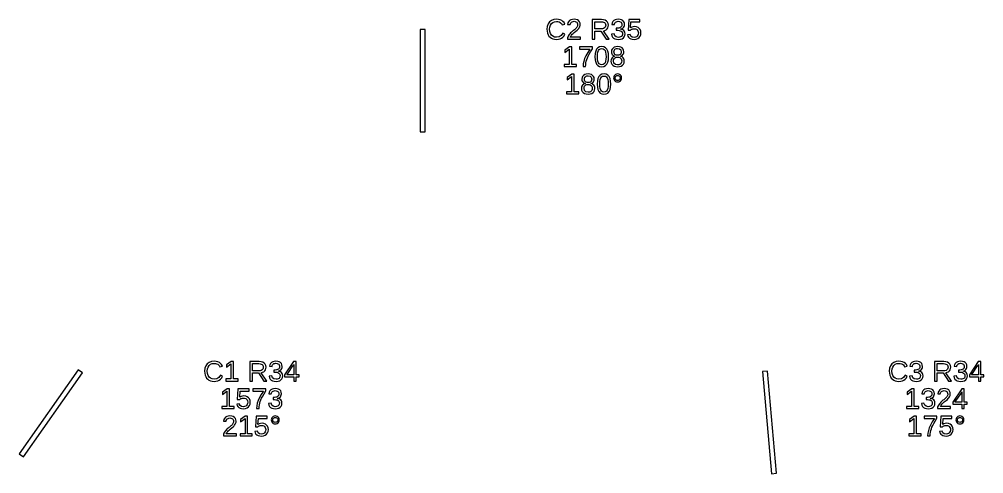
# Model space of a CAD drawing. Extents: x 206 to 2890, y 20 to 453.
# Drawn here: x 206.2 to 487.9, y 320 to 452.9 of the extents above; entities that cross this region are included whole.
import ezdxf

# ---------------------------------------------------------------- set-up
doc = ezdxf.new("R2010")
doc.units = 0
doc.layers.get('0').update_dxf_attribs({"linetype": 'CONTINUOUS'})

msp = doc.modelspace()

# ---------------------------------------------------------------- linework, layer by layer
for points in [[(363.632, 447.093), (364.128, 447.222), (364.578, 447.437), (364.973, 447.734), (365.305, 448.109), (365.573, 448.564), (364.938, 448.881), (364.467, 448.219), (363.864, 447.821), (363.127, 447.689), (362.544, 447.76), (362.047, 447.974), (361.636, 448.33), (361.33, 448.803), (361.146, 449.368), (361.085, 450.024), (361.144, 450.685), (361.32, 451.244), (361.614, 451.703), (362.013, 452.043), (362.507, 452.247), (363.095, 452.315), (363.481, 452.286), (363.83, 452.198), (364.143, 452.051), (364.41, 451.848), (364.624, 451.593), (364.783, 451.286), (365.52, 451.53), (365.291, 451.961), (364.99, 452.315), (364.617, 452.592), (364.174, 452.791), (363.664, 452.91), (363.087, 452.95), (362.277, 452.863), (361.593, 452.604), (361.036, 452.173), (360.625, 451.589), (360.378, 450.873), (360.296, 450.024), (360.332, 449.441), (360.443, 448.913), (360.627, 448.44), (360.882, 448.028), (361.203, 447.685), (361.591, 447.41), (362.039, 447.21), (362.539, 447.09), (363.091, 447.05)], [(370.106, 447.754), (367.115, 447.754), (367.214, 447.946), (367.347, 448.144), (367.514, 448.346), (367.72, 448.559), (367.968, 448.789), (368.259, 449.036), (368.764, 449.457), (369.148, 449.797), (369.41, 450.057), (369.594, 450.277), (369.745, 450.496), (369.864, 450.716), (369.948, 450.936), (369.999, 451.157), (370.016, 451.379), (369.964, 451.843), (369.809, 452.23), (369.55, 452.541), (369.195, 452.768), (368.751, 452.904), (368.218, 452.95), (367.723, 452.905), (367.293, 452.769), (366.926, 452.543), (366.638, 452.24), (366.443, 451.876), (366.342, 451.448), (367.091, 451.379), (367.154, 451.663), (367.272, 451.901), (367.447, 452.093), (367.667, 452.235), (367.924, 452.319), (368.218, 452.348), (368.522, 452.319), (368.778, 452.232), (368.987, 452.087), (369.141, 451.89), (369.233, 451.646), (369.264, 451.355), (369.246, 451.13), (369.192, 450.921), (369.103, 450.728), (368.985, 450.547), (368.844, 450.37), (368.682, 450.199), (368.501, 450.031), (368.306, 449.863), (368.098, 449.695), (367.881, 449.522), (367.664, 449.34), (367.445, 449.148), (367.228, 448.943), (367.019, 448.724), (366.816, 448.488), (366.627, 448.233), (366.458, 447.953), (366.31, 447.648), (366.31, 447.132), (370.106, 447.132)], [(374.301, 449.512), (376.087, 449.512), (377.576, 447.132), (378.472, 447.132), (376.844, 449.601), (377.249, 449.713), (377.592, 449.896), (377.871, 450.151), (378.078, 450.463), (378.202, 450.821), (378.244, 451.225), (378.185, 451.702), (378.009, 452.104), (377.717, 452.431), (377.316, 452.672), (376.818, 452.816), (376.221, 452.864), (373.524, 452.864), (373.524, 447.132), (374.301, 447.132)], [(374.301, 450.126), (374.301, 452.242), (376.144, 452.242), (376.537, 452.213), (376.863, 452.125), (377.123, 451.979), (377.311, 451.778), (377.425, 451.524), (377.462, 451.217), (377.425, 450.898), (377.313, 450.63), (377.127, 450.413), (376.872, 450.254), (376.555, 450.158), (376.177, 450.126)], [(381.758, 447.099), (382.238, 447.244), (382.622, 447.486), (382.902, 447.816), (383.07, 448.225), (383.127, 448.714), (383.087, 449.06), (382.967, 449.363), (382.768, 449.626), (382.498, 449.835), (382.164, 449.978), (381.768, 450.057), (381.768, 450.073), (382.127, 450.179), (382.425, 450.335), (382.661, 450.539), (382.831, 450.791), (382.934, 451.089), (382.968, 451.432), (382.915, 451.875), (382.755, 452.247), (382.49, 452.549), (382.128, 452.772), (381.681, 452.905), (381.149, 452.95), (380.655, 452.906), (380.224, 452.774), (379.857, 452.555), (379.569, 452.258), (379.374, 451.892), (379.273, 451.457), (380.01, 451.4), (380.07, 451.678), (380.186, 451.911), (380.358, 452.099), (380.578, 452.237), (380.839, 452.32), (381.141, 452.348), (381.467, 452.318), (381.735, 452.229), (381.945, 452.081), (382.095, 451.882), (382.185, 451.64), (382.215, 451.355), (382.178, 451.068), (382.068, 450.826), (381.883, 450.629), (381.632, 450.483), (381.321, 450.395), (380.95, 450.366), (380.551, 450.366), (380.551, 449.731), (380.966, 449.731), (381.384, 449.702), (381.73, 449.615), (382.006, 449.469), (382.206, 449.271), (382.326, 449.028), (382.366, 448.739), (382.331, 448.41), (382.225, 448.14), (382.05, 447.929), (381.814, 447.778), (381.524, 447.687), (381.182, 447.656), (380.553, 447.769), (380.136, 448.108), (379.933, 448.674), (379.176, 448.604), (379.288, 448.134), (379.493, 447.746), (379.792, 447.443), (380.177, 447.225), (380.64, 447.094), (381.182, 447.05)], [(386.334, 447.108), (386.833, 447.282), (387.238, 447.571), (387.538, 447.961), (387.718, 448.437), (387.777, 448.999), (387.722, 449.497), (387.554, 449.929), (387.275, 450.293), (386.902, 450.569), (386.452, 450.734), (385.926, 450.789), (385.48, 450.749), (385.085, 450.627), (384.742, 450.423), (384.852, 452.242), (387.444, 452.242), (387.444, 452.864), (384.185, 452.864), (383.993, 449.78), (384.71, 449.78), (384.88, 449.915), (385.051, 450.021), (385.222, 450.098), (385.398, 450.15), (385.582, 450.181), (385.776, 450.191), (386.129, 450.154), (386.431, 450.043), (386.681, 449.858), (386.867, 449.612), (386.979, 449.321), (387.017, 448.983), (386.979, 448.597), (386.868, 448.271), (386.683, 448.004), (386.432, 447.806), (386.124, 447.688), (385.759, 447.648), (385.2, 447.743), (384.803, 448.026), (384.567, 448.499), (383.827, 448.413), (383.954, 448.006), (384.161, 447.668), (384.449, 447.4), (384.812, 447.206), (385.243, 447.089), (385.743, 447.05)], [(324.75, 450), (323.25, 450), (323.25, 420), (324.75, 420)], [(368.958, 439.754), (367.563, 439.754), (367.563, 444.864), (366.887, 444.864), (365.532, 443.933), (365.532, 443.241), (366.826, 444.165), (366.826, 439.754), (365.366, 439.754), (365.366, 439.132), (368.958, 439.132)], [(371.636, 439.655), (371.696, 440.166), (371.796, 440.665), (371.937, 441.161), (372.118, 441.662), (372.34, 442.167), (372.639, 442.739), (373.052, 443.44), (373.581, 444.27), (373.581, 444.864), (369.793, 444.864), (369.793, 444.242), (372.873, 444.242), (372.215, 443.228), (371.696, 442.295), (371.316, 441.445), (371.058, 440.648), (370.902, 439.877), (370.851, 439.132), (371.615, 439.132)], [(376.913, 439.134), (377.411, 439.387), (377.802, 439.807), (378.084, 440.387), (378.252, 441.118), (378.309, 442), (378.255, 442.894), (378.094, 443.629), (377.827, 444.205), (377.446, 444.619), (376.948, 444.867), (376.331, 444.95), (375.699, 444.868), (375.191, 444.623), (374.808, 444.213), (374.54, 443.64), (374.379, 442.902), (374.325, 442), (374.381, 441.114), (374.546, 440.382), (374.822, 439.803), (375.208, 439.385), (375.703, 439.134), (376.307, 439.05)], [(375.92, 439.711), (375.604, 439.9), (375.365, 440.214), (375.199, 440.664), (375.099, 441.259), (375.066, 442), (375.099, 442.759), (375.197, 443.362), (375.361, 443.806), (375.6, 444.112), (375.923, 444.295), (376.331, 444.356), (376.729, 444.294), (377.045, 444.108), (377.277, 443.798), (377.437, 443.351), (377.532, 442.751), (377.564, 442), (377.531, 441.271), (377.43, 440.68), (377.263, 440.226), (377.024, 439.905), (376.708, 439.712), (376.315, 439.648)], [(381.534, 439.099), (382.017, 439.247), (382.402, 439.494), (382.683, 439.828), (382.851, 440.24), (382.907, 440.731), (382.873, 441.087), (382.771, 441.401), (382.602, 441.672), (382.371, 441.892), (382.086, 442.047), (381.747, 442.138), (381.747, 442.155), (382.04, 442.247), (382.288, 442.401), (382.492, 442.614), (382.643, 442.873), (382.734, 443.159), (382.764, 443.473), (382.71, 443.895), (382.546, 444.254), (382.274, 444.551), (381.908, 444.773), (381.462, 444.906), (380.938, 444.95), (380.424, 444.905), (379.985, 444.769), (379.621, 444.543), (379.349, 444.244), (379.185, 443.89), (379.131, 443.481), (379.161, 443.167), (379.251, 442.881), (379.401, 442.623), (379.604, 442.407), (379.85, 442.248), (380.14, 442.146), (380.14, 442.13), (379.826, 442.043), (379.552, 441.888), (379.318, 441.666), (379.14, 441.391), (379.032, 441.077), (378.997, 440.722), (379.054, 440.229), (379.227, 439.816), (379.515, 439.486), (379.906, 439.244), (380.385, 439.099), (380.954, 439.05)], [(380.632, 442.452), (380.37, 442.538), (380.158, 442.681), (380.004, 442.88), (379.911, 443.13), (379.88, 443.432), (379.91, 443.728), (380, 443.971), (380.15, 444.16), (380.358, 444.296), (380.62, 444.377), (380.938, 444.405), (381.53, 444.297), (381.885, 443.972), (382.004, 443.432), (381.973, 443.11), (381.883, 442.853), (381.733, 442.661), (381.525, 442.529), (381.263, 442.45), (380.946, 442.423)], [(380.291, 439.731), (379.888, 440.126), (379.753, 440.783), (379.788, 441.098), (379.893, 441.365), (380.067, 441.583), (380.303, 441.745), (380.593, 441.842), (380.938, 441.874), (381.291, 441.844), (381.588, 441.754), (381.829, 441.603), (382.005, 441.394), (382.111, 441.126), (382.146, 440.8), (382.113, 440.42), (382.016, 440.115), (381.853, 439.886), (381.624, 439.727), (381.327, 439.631), (380.962, 439.599)], [(369.609, 431.754), (368.214, 431.754), (368.214, 436.864), (367.538, 436.864), (366.183, 435.933), (366.183, 435.241), (367.477, 436.165), (367.477, 431.754), (366.017, 431.754), (366.017, 431.132), (369.609, 431.132)], [(372.916, 431.099), (373.399, 431.247), (373.784, 431.494), (374.064, 431.828), (374.233, 432.24), (374.289, 432.731), (374.255, 433.087), (374.153, 433.401), (373.983, 433.672), (373.753, 433.892), (373.468, 434.047), (373.129, 434.138), (373.129, 434.155), (373.422, 434.247), (373.67, 434.401), (373.874, 434.614), (374.025, 434.873), (374.116, 435.159), (374.146, 435.473), (374.092, 435.895), (373.928, 436.254), (373.656, 436.551), (373.29, 436.773), (372.844, 436.906), (372.319, 436.95), (371.806, 436.905), (371.367, 436.769), (371.003, 436.543), (370.731, 436.244), (370.567, 435.89), (370.513, 435.481), (370.543, 435.167), (370.633, 434.881), (370.783, 434.623), (370.986, 434.407), (371.232, 434.248), (371.522, 434.146), (371.522, 434.13), (371.208, 434.043), (370.934, 433.888), (370.7, 433.666), (370.521, 433.391), (370.414, 433.077), (370.379, 432.722), (370.436, 432.229), (370.609, 431.816), (370.897, 431.486), (371.288, 431.244), (371.767, 431.099), (372.336, 431.05)], [(377.564, 431.134), (378.062, 431.387), (378.453, 431.807), (378.735, 432.387), (378.904, 433.118), (378.96, 434), (378.906, 434.894), (378.746, 435.629), (378.478, 436.205), (378.097, 436.619), (377.599, 436.867), (376.982, 436.95), (376.35, 436.868), (375.842, 436.623), (375.459, 436.213), (375.191, 435.64), (375.03, 434.902), (374.977, 434), (375.032, 433.114), (375.197, 432.382), (375.473, 431.803), (375.859, 431.385), (376.354, 431.134), (376.958, 431.05)], [(381.255, 434.668), (381.529, 434.781), (381.774, 434.968), (381.965, 435.21), (382.079, 435.484), (382.117, 435.79), (382.08, 436.097), (381.966, 436.371), (381.778, 436.612), (381.535, 436.8), (381.259, 436.912), (380.95, 436.95), (380.641, 436.912), (380.365, 436.798), (380.122, 436.608), (379.933, 436.365), (379.82, 436.093), (379.782, 435.79), (379.82, 435.488), (379.935, 435.215), (380.126, 434.972), (380.37, 434.783), (380.645, 434.669), (380.95, 434.631)], [(371.672, 431.731), (371.27, 432.126), (371.135, 432.783), (371.17, 433.098), (371.275, 433.365), (371.449, 433.583), (371.685, 433.745), (371.975, 433.842), (372.319, 433.874), (372.673, 433.844), (372.97, 433.754), (373.21, 433.603), (373.387, 433.394), (373.493, 433.126), (373.528, 432.8), (373.495, 432.42), (373.398, 432.115), (373.235, 431.886), (373.006, 431.727), (372.709, 431.631), (372.344, 431.599)], [(372.014, 434.452), (371.752, 434.538), (371.54, 434.681), (371.385, 434.88), (371.292, 435.13), (371.262, 435.432), (371.292, 435.728), (371.382, 435.971), (371.532, 436.16), (371.74, 436.296), (372.002, 436.377), (372.319, 436.405), (372.912, 436.297), (373.267, 435.972), (373.385, 435.432), (373.355, 435.11), (373.265, 434.853), (373.115, 434.661), (372.907, 434.529), (372.645, 434.45), (372.328, 434.423)], [(376.571, 431.711), (376.255, 431.9), (376.016, 432.214), (375.85, 432.664), (375.75, 433.259), (375.717, 434), (375.75, 434.759), (375.848, 435.362), (376.012, 435.806), (376.251, 436.112), (376.574, 436.295), (376.982, 436.356), (377.38, 436.294), (377.696, 436.108), (377.928, 435.798), (378.088, 435.351), (378.183, 434.751), (378.215, 434), (378.182, 433.271), (378.081, 432.68), (377.914, 432.226), (377.675, 431.905), (377.359, 431.712), (376.966, 431.648)], [(380.761, 435.082), (380.591, 435.154), (380.439, 435.274), (380.32, 435.427), (380.249, 435.599), (380.226, 435.79), (380.249, 435.981), (380.319, 436.154), (380.435, 436.307), (380.585, 436.427), (380.757, 436.499), (380.95, 436.523), (381.143, 436.499), (381.314, 436.429), (381.464, 436.311), (381.581, 436.159), (381.651, 435.986), (381.674, 435.79), (381.65, 435.597), (381.58, 435.424), (381.462, 435.271), (381.311, 435.153), (381.14, 435.082), (380.95, 435.058)], [(263.632, 347.093), (264.128, 347.222), (264.578, 347.437), (264.973, 347.734), (265.305, 348.109), (265.573, 348.564), (264.938, 348.881), (264.467, 348.219), (263.864, 347.821), (263.127, 347.689), (262.544, 347.76), (262.047, 347.974), (261.636, 348.33), (261.33, 348.803), (261.146, 349.368), (261.085, 350.024), (261.144, 350.685), (261.32, 351.244), (261.614, 351.703), (262.013, 352.043), (262.507, 352.247), (263.095, 352.315), (263.481, 352.286), (263.83, 352.198), (264.143, 352.051), (264.41, 351.848), (264.624, 351.593), (264.783, 351.286), (265.52, 351.53), (265.291, 351.961), (264.99, 352.315), (264.617, 352.592), (264.174, 352.791), (263.664, 352.91), (263.087, 352.95), (262.277, 352.863), (261.593, 352.604), (261.036, 352.173), (260.625, 351.589), (260.378, 350.873), (260.296, 350.024), (260.332, 349.441), (260.443, 348.913), (260.627, 348.44), (260.882, 348.028), (261.203, 347.685), (261.591, 347.41), (262.039, 347.21), (262.539, 347.09), (263.091, 347.05)], [(270.118, 347.754), (268.722, 347.754), (268.722, 352.864), (268.047, 352.864), (266.692, 351.933), (266.692, 351.241), (267.986, 352.165), (267.986, 347.754), (266.525, 347.754), (266.525, 347.132), (270.118, 347.132)], [(274.301, 349.512), (276.087, 349.512), (277.576, 347.132), (278.472, 347.132), (276.844, 349.601), (277.249, 349.713), (277.592, 349.896), (277.871, 350.151), (278.078, 350.463), (278.202, 350.821), (278.244, 351.225), (278.185, 351.702), (278.009, 352.104), (277.717, 352.431), (277.316, 352.672), (276.818, 352.816), (276.221, 352.864), (273.524, 352.864), (273.524, 347.132), (274.301, 347.132)], [(274.301, 350.126), (274.301, 352.242), (276.144, 352.242), (276.537, 352.213), (276.863, 352.125), (277.123, 351.979), (277.311, 351.778), (277.425, 351.524), (277.462, 351.217), (277.425, 350.898), (277.313, 350.63), (277.127, 350.413), (276.872, 350.254), (276.555, 350.158), (276.177, 350.126)], [(281.758, 347.099), (282.238, 347.244), (282.622, 347.486), (282.902, 347.816), (283.07, 348.225), (283.127, 348.714), (283.087, 349.06), (282.967, 349.363), (282.768, 349.626), (282.498, 349.835), (282.164, 349.978), (281.768, 350.057), (281.768, 350.073), (282.127, 350.179), (282.425, 350.335), (282.661, 350.539), (282.831, 350.791), (282.934, 351.089), (282.968, 351.432), (282.915, 351.875), (282.755, 352.247), (282.49, 352.549), (282.128, 352.772), (281.681, 352.905), (281.149, 352.95), (280.655, 352.906), (280.224, 352.774), (279.857, 352.555), (279.569, 352.258), (279.374, 351.892), (279.273, 351.457), (280.01, 351.4), (280.07, 351.678), (280.186, 351.911), (280.358, 352.099), (280.578, 352.237), (280.839, 352.32), (281.141, 352.348), (281.467, 352.318), (281.735, 352.229), (281.945, 352.081), (282.095, 351.882), (282.185, 351.64), (282.215, 351.355), (282.178, 351.068), (282.068, 350.826), (281.883, 350.629), (281.632, 350.483), (281.321, 350.395), (280.95, 350.366), (280.551, 350.366), (280.551, 349.731), (280.966, 349.731), (281.384, 349.702), (281.73, 349.615), (282.006, 349.469), (282.206, 349.271), (282.326, 349.028), (282.366, 348.739), (282.331, 348.41), (282.225, 348.14), (282.05, 347.929), (281.814, 347.778), (281.524, 347.687), (281.182, 347.656), (280.553, 347.769), (280.136, 348.108), (279.933, 348.674), (279.176, 348.604), (279.288, 348.134), (279.493, 347.746), (279.792, 347.443), (280.177, 347.225), (280.64, 347.094), (281.182, 347.05)], [(287.078, 348.429), (287.883, 348.429), (287.883, 349.007), (287.078, 349.007), (287.078, 352.864), (286.309, 352.864), (283.684, 348.999), (283.684, 348.429), (286.386, 348.429), (286.386, 347.132), (287.078, 347.132)], [(463.632, 347.093), (464.128, 347.222), (464.578, 347.437), (464.973, 347.734), (465.305, 348.109), (465.573, 348.564), (464.938, 348.881), (464.467, 348.219), (463.864, 347.821), (463.127, 347.689), (462.544, 347.76), (462.047, 347.974), (461.636, 348.33), (461.33, 348.803), (461.146, 349.368), (461.085, 350.024), (461.144, 350.685), (461.32, 351.244), (461.614, 351.703), (462.013, 352.043), (462.507, 352.247), (463.095, 352.315), (463.481, 352.286), (463.83, 352.198), (464.143, 352.051), (464.41, 351.848), (464.624, 351.593), (464.783, 351.286), (465.52, 351.53), (465.291, 351.961), (464.99, 352.315), (464.617, 352.592), (464.174, 352.791), (463.664, 352.91), (463.087, 352.95), (462.277, 352.863), (461.593, 352.604), (461.036, 352.173), (460.625, 351.589), (460.378, 350.873), (460.296, 350.024), (460.332, 349.441), (460.443, 348.913), (460.627, 348.44), (460.882, 348.028), (461.203, 347.685), (461.591, 347.41), (462.039, 347.21), (462.539, 347.09), (463.091, 347.05)], [(468.79, 347.099), (469.27, 347.244), (469.654, 347.486), (469.934, 347.816), (470.103, 348.225), (470.159, 348.714), (470.119, 349.06), (469.999, 349.363), (469.801, 349.626), (469.53, 349.835), (469.197, 349.978), (468.8, 350.057), (468.8, 350.073), (469.159, 350.179), (469.457, 350.335), (469.693, 350.539), (469.863, 350.791), (469.966, 351.089), (470, 351.432), (469.947, 351.875), (469.787, 352.247), (469.522, 352.549), (469.16, 352.772), (468.714, 352.905), (468.181, 352.95), (467.687, 352.906), (467.256, 352.774), (466.889, 352.555), (466.601, 352.258), (466.407, 351.892), (466.306, 351.457), (467.042, 351.4), (467.102, 351.678), (467.218, 351.911), (467.39, 352.099), (467.61, 352.237), (467.871, 352.32), (468.173, 352.348), (468.499, 352.318), (468.767, 352.229), (468.977, 352.081), (469.127, 351.882), (469.217, 351.64), (469.247, 351.355), (469.21, 351.068), (469.1, 350.826), (468.916, 350.629), (468.664, 350.483), (468.353, 350.395), (467.982, 350.366), (467.583, 350.366), (467.583, 349.731), (467.998, 349.731), (468.416, 349.702), (468.762, 349.615), (469.038, 349.469), (469.238, 349.271), (469.358, 349.028), (469.398, 348.739), (469.363, 348.41), (469.258, 348.14), (469.082, 347.929), (468.846, 347.778), (468.556, 347.687), (468.214, 347.656), (467.585, 347.769), (467.169, 348.108), (466.965, 348.674), (466.208, 348.604), (466.32, 348.134), (466.525, 347.746), (466.824, 347.443), (467.209, 347.225), (467.672, 347.094), (468.214, 347.05)], [(474.301, 349.512), (476.087, 349.512), (477.576, 347.132), (478.472, 347.132), (476.844, 349.601), (477.249, 349.713), (477.592, 349.896), (477.871, 350.151), (478.078, 350.463), (478.202, 350.821), (478.244, 351.225), (478.185, 351.702), (478.009, 352.104), (477.717, 352.431), (477.316, 352.672), (476.818, 352.816), (476.221, 352.864), (473.524, 352.864), (473.524, 347.132), (474.301, 347.132)], [(474.301, 350.126), (474.301, 352.242), (476.144, 352.242), (476.537, 352.213), (476.863, 352.125), (477.123, 351.979), (477.311, 351.778), (477.425, 351.524), (477.462, 351.217), (477.425, 350.898), (477.313, 350.63), (477.127, 350.413), (476.872, 350.254), (476.555, 350.158), (476.177, 350.126)], [(481.758, 347.099), (482.238, 347.244), (482.622, 347.486), (482.902, 347.816), (483.07, 348.225), (483.127, 348.714), (483.087, 349.06), (482.967, 349.363), (482.768, 349.626), (482.498, 349.835), (482.164, 349.978), (481.768, 350.057), (481.768, 350.073), (482.127, 350.179), (482.425, 350.335), (482.661, 350.539), (482.831, 350.791), (482.934, 351.089), (482.968, 351.432), (482.915, 351.875), (482.755, 352.247), (482.49, 352.549), (482.128, 352.772), (481.681, 352.905), (481.149, 352.95), (480.655, 352.906), (480.224, 352.774), (479.857, 352.555), (479.569, 352.258), (479.374, 351.892), (479.273, 351.457), (480.01, 351.4), (480.07, 351.678), (480.186, 351.911), (480.358, 352.099), (480.578, 352.237), (480.839, 352.32), (481.141, 352.348), (481.467, 352.318), (481.735, 352.229), (481.945, 352.081), (482.095, 351.882), (482.185, 351.64), (482.215, 351.355), (482.178, 351.068), (482.068, 350.826), (481.883, 350.629), (481.632, 350.483), (481.321, 350.395), (480.95, 350.366), (480.551, 350.366), (480.551, 349.731), (480.966, 349.731), (481.384, 349.702), (481.73, 349.615), (482.006, 349.469), (482.206, 349.271), (482.326, 349.028), (482.366, 348.739), (482.331, 348.41), (482.225, 348.14), (482.05, 347.929), (481.814, 347.778), (481.524, 347.687), (481.182, 347.656), (480.553, 347.769), (480.136, 348.108), (479.933, 348.674), (479.176, 348.604), (479.288, 348.134), (479.493, 347.746), (479.792, 347.443), (480.177, 347.225), (480.64, 347.094), (481.182, 347.05)], [(487.078, 348.429), (487.883, 348.429), (487.883, 349.007), (487.078, 349.007), (487.078, 352.864), (486.309, 352.864), (483.684, 348.999), (483.684, 348.429), (486.386, 348.429), (486.386, 347.132), (487.078, 347.132)], [(224.614, 349.57), (223.386, 350.43), (206.178, 325.856), (207.407, 324.995)], [(284.36, 349.007), (284.425, 349.089), (284.644, 349.39), (286.113, 351.554), (286.154, 351.618), (286.207, 351.708), (286.272, 351.823), (286.332, 351.932), (286.37, 352.004), (286.386, 352.038), (286.386, 349.007)], [(427.362, 320.18), (424.747, 350.065), (423.253, 349.935), (425.868, 320.049)], [(484.36, 349.007), (484.425, 349.089), (484.644, 349.39), (486.113, 351.554), (486.154, 351.618), (486.207, 351.708), (486.272, 351.823), (486.332, 351.932), (486.37, 352.004), (486.386, 352.038), (486.386, 349.007)], [(268.958, 339.754), (267.563, 339.754), (267.563, 344.864), (266.887, 344.864), (265.532, 343.933), (265.532, 343.241), (266.826, 344.165), (266.826, 339.754), (265.366, 339.754), (265.366, 339.132), (268.958, 339.132)], [(272.207, 339.108), (272.705, 339.282), (273.111, 339.571), (273.41, 339.961), (273.59, 340.437), (273.65, 340.999), (273.594, 341.497), (273.427, 341.929), (273.147, 342.293), (272.774, 342.569), (272.325, 342.734), (271.799, 342.789), (271.352, 342.749), (270.958, 342.627), (270.615, 342.423), (270.724, 344.242), (273.316, 344.242), (273.316, 344.864), (270.057, 344.864), (269.866, 341.78), (270.582, 341.78), (270.753, 341.915), (270.924, 342.021), (271.095, 342.098), (271.27, 342.15), (271.455, 342.181), (271.648, 342.191), (272.002, 342.154), (272.304, 342.043), (272.553, 341.858), (272.74, 341.612), (272.852, 341.321), (272.889, 340.983), (272.852, 340.597), (272.741, 340.271), (272.555, 340.004), (272.304, 339.806), (271.997, 339.688), (271.632, 339.648), (271.073, 339.743), (270.675, 340.026), (270.44, 340.499), (269.699, 340.413), (269.826, 340.006), (270.034, 339.668), (270.322, 339.4), (270.684, 339.206), (271.115, 339.089), (271.615, 339.05)], [(276.27, 339.655), (276.33, 340.166), (276.431, 340.665), (276.572, 341.161), (276.753, 341.662), (276.974, 342.167), (277.273, 342.739), (277.687, 343.44), (278.215, 344.27), (278.215, 344.864), (274.427, 344.864), (274.427, 344.242), (277.507, 344.242), (276.85, 343.228), (276.331, 342.295), (275.951, 341.445), (275.692, 340.648), (275.537, 339.877), (275.485, 339.132), (276.25, 339.132)], [(281.534, 339.099), (282.014, 339.244), (282.398, 339.486), (282.678, 339.816), (282.847, 340.225), (282.903, 340.714), (282.863, 341.06), (282.744, 341.363), (282.545, 341.626), (282.274, 341.835), (281.941, 341.978), (281.544, 342.057), (281.544, 342.073), (281.903, 342.179), (282.201, 342.335), (282.437, 342.539), (282.608, 342.791), (282.71, 343.089), (282.744, 343.432), (282.691, 343.875), (282.532, 344.247), (282.266, 344.549), (281.905, 344.772), (281.458, 344.905), (280.925, 344.95), (280.431, 344.906), (280, 344.774), (279.633, 344.555), (279.345, 344.258), (279.151, 343.892), (279.05, 343.457), (279.786, 343.4), (279.846, 343.678), (279.962, 343.911), (280.134, 344.099), (280.354, 344.237), (280.615, 344.32), (280.917, 344.348), (281.243, 344.318), (281.511, 344.229), (281.721, 344.081), (281.871, 343.882), (281.961, 343.64), (281.991, 343.355), (281.954, 343.068), (281.844, 342.826), (281.66, 342.629), (281.409, 342.483), (281.097, 342.395), (280.726, 342.366), (280.327, 342.366), (280.327, 341.731), (280.742, 341.731), (281.16, 341.702), (281.506, 341.615), (281.782, 341.469), (281.982, 341.271), (282.102, 341.028), (282.142, 340.739), (282.107, 340.41), (282.002, 340.14), (281.826, 339.929), (281.59, 339.778), (281.3, 339.687), (280.958, 339.656), (280.329, 339.769), (279.913, 340.108), (279.709, 340.674), (278.952, 340.604), (279.064, 340.134), (279.269, 339.746), (279.568, 339.443), (279.953, 339.225), (280.416, 339.094), (280.958, 339.05)], [(468.958, 339.754), (467.563, 339.754), (467.563, 344.864), (466.887, 344.864), (465.532, 343.933), (465.532, 343.241), (466.826, 344.165), (466.826, 339.754), (465.366, 339.754), (465.366, 339.132), (468.958, 339.132)], [(472.265, 339.099), (472.745, 339.244), (473.129, 339.486), (473.409, 339.816), (473.577, 340.225), (473.634, 340.714), (473.594, 341.06), (473.474, 341.363), (473.275, 341.626), (473.005, 341.835), (472.671, 341.978), (472.275, 342.057), (472.275, 342.073), (472.634, 342.179), (472.932, 342.335), (473.168, 342.539), (473.338, 342.791), (473.441, 343.089), (473.475, 343.432), (473.422, 343.875), (473.262, 344.247), (472.997, 344.549), (472.635, 344.772), (472.188, 344.905), (471.656, 344.95), (471.162, 344.906), (470.731, 344.774), (470.364, 344.555), (470.076, 344.258), (469.881, 343.892), (469.78, 343.457), (470.517, 343.4), (470.577, 343.678), (470.693, 343.911), (470.865, 344.099), (471.085, 344.237), (471.346, 344.32), (471.648, 344.348), (471.974, 344.318), (472.242, 344.229), (472.452, 344.081), (472.602, 343.882), (472.692, 343.64), (472.722, 343.355), (472.685, 343.068), (472.575, 342.826), (472.39, 342.629), (472.139, 342.483), (471.828, 342.395), (471.457, 342.366), (471.058, 342.366), (471.058, 341.731), (471.473, 341.731), (471.891, 341.702), (472.237, 341.615), (472.513, 341.469), (472.713, 341.271), (472.833, 341.028), (472.873, 340.739), (472.838, 340.41), (472.733, 340.14), (472.557, 339.929), (472.321, 339.778), (472.031, 339.687), (471.689, 339.656), (471.06, 339.769), (470.643, 340.108), (470.44, 340.674), (469.683, 340.604), (469.795, 340.134), (470, 339.746), (470.299, 339.443), (470.684, 339.225), (471.147, 339.094), (471.689, 339.05)], [(478.215, 339.754), (475.225, 339.754), (475.323, 339.946), (475.456, 340.144), (475.623, 340.346), (475.829, 340.559), (476.077, 340.789), (476.368, 341.036), (476.874, 341.457), (477.258, 341.797), (477.519, 342.057), (477.704, 342.277), (477.855, 342.496), (477.973, 342.716), (478.058, 342.936), (478.109, 343.157), (478.126, 343.379), (478.074, 343.843), (477.919, 344.23), (477.66, 344.541), (477.305, 344.768), (476.861, 344.904), (476.327, 344.95), (475.833, 344.905), (475.402, 344.769), (475.035, 344.543), (474.747, 344.24), (474.553, 343.876), (474.452, 343.448), (475.2, 343.379), (475.263, 343.663), (475.382, 343.901), (475.556, 344.093), (475.777, 344.235), (476.034, 344.319), (476.327, 344.348), (476.632, 344.319), (476.888, 344.232), (477.096, 344.087), (477.25, 343.89), (477.342, 343.646), (477.373, 343.355), (477.355, 343.13), (477.302, 342.921), (477.212, 342.728), (477.094, 342.547), (476.954, 342.37), (476.791, 342.199), (476.611, 342.031), (476.416, 341.863), (476.207, 341.695), (475.991, 341.522), (475.773, 341.34), (475.554, 341.148), (475.338, 340.943), (475.128, 340.724), (474.926, 340.488), (474.736, 340.233), (474.568, 339.953), (474.419, 339.648), (474.419, 339.132), (478.215, 339.132)], [(482.219, 340.429), (483.025, 340.429), (483.025, 341.007), (482.219, 341.007), (482.219, 344.864), (481.45, 344.864), (478.826, 340.999), (478.826, 340.429), (481.527, 340.429), (481.527, 339.132), (482.219, 339.132)], [(479.501, 341.007), (479.566, 341.089), (479.786, 341.39), (481.255, 343.554), (481.296, 343.618), (481.349, 343.708), (481.414, 343.823), (481.473, 343.932), (481.511, 344.004), (481.527, 344.038), (481.527, 341.007)], [(269.597, 331.754), (266.607, 331.754), (266.705, 331.946), (266.838, 332.144), (267.005, 332.346), (267.211, 332.559), (267.459, 332.789), (267.75, 333.036), (268.256, 333.457), (268.64, 333.797), (268.901, 334.057), (269.086, 334.277), (269.237, 334.496), (269.355, 334.716), (269.44, 334.936), (269.491, 335.157), (269.508, 335.379), (269.456, 335.843), (269.301, 336.23), (269.042, 336.541), (268.687, 336.768), (268.242, 336.904), (267.709, 336.95), (267.215, 336.905), (266.784, 336.769), (266.417, 336.543), (266.129, 336.24), (265.935, 335.876), (265.833, 335.448), (266.582, 335.379), (266.645, 335.663), (266.764, 335.901), (266.938, 336.093), (267.159, 336.235), (267.416, 336.319), (267.709, 336.348), (268.013, 336.319), (268.27, 336.232), (268.478, 336.087), (268.632, 335.89), (268.724, 335.646), (268.755, 335.355), (268.737, 335.13), (268.683, 334.921), (268.594, 334.728), (268.476, 334.547), (268.336, 334.37), (268.173, 334.199), (267.992, 334.031), (267.798, 333.863), (267.589, 333.695), (267.373, 333.522), (267.155, 333.34), (266.936, 333.148), (266.72, 332.943), (266.51, 332.724), (266.307, 332.488), (266.118, 332.233), (265.949, 331.953), (265.801, 331.648), (265.801, 331.132), (269.597, 331.132)], [(274.244, 331.754), (272.848, 331.754), (272.848, 336.864), (272.173, 336.864), (270.818, 335.933), (270.818, 335.241), (272.112, 336.165), (272.112, 331.754), (270.651, 331.754), (270.651, 331.132), (274.244, 331.132)], [(277.492, 331.108), (277.991, 331.282), (278.396, 331.571), (278.696, 331.961), (278.876, 332.437), (278.935, 332.999), (278.88, 333.497), (278.712, 333.929), (278.433, 334.293), (278.06, 334.569), (277.61, 334.734), (277.084, 334.789), (276.638, 334.749), (276.243, 334.627), (275.9, 334.423), (276.01, 336.242), (278.602, 336.242), (278.602, 336.864), (275.343, 336.864), (275.151, 333.78), (275.868, 333.78), (276.038, 333.915), (276.209, 334.021), (276.38, 334.098), (276.556, 334.15), (276.74, 334.181), (276.934, 334.191), (277.287, 334.154), (277.589, 334.043), (277.839, 333.858), (278.025, 333.612), (278.137, 333.321), (278.175, 332.983), (278.138, 332.597), (278.026, 332.271), (277.841, 332.004), (277.59, 331.806), (277.282, 331.688), (276.917, 331.648), (276.358, 331.743), (275.961, 332.026), (275.725, 332.499), (274.985, 332.413), (275.112, 332.006), (275.319, 331.668), (275.607, 331.4), (275.97, 331.206), (276.401, 331.089), (276.901, 331.05)], [(281.255, 334.668), (281.529, 334.781), (281.774, 334.968), (281.965, 335.21), (282.079, 335.484), (282.117, 335.79), (282.08, 336.097), (281.966, 336.371), (281.778, 336.612), (281.535, 336.8), (281.259, 336.912), (280.95, 336.95), (280.641, 336.912), (280.365, 336.798), (280.122, 336.608), (279.933, 336.365), (279.82, 336.093), (279.782, 335.79), (279.82, 335.488), (279.935, 335.215), (280.126, 334.972), (280.37, 334.783), (280.645, 334.669), (280.95, 334.631)], [(280.761, 335.082), (280.591, 335.154), (280.439, 335.274), (280.32, 335.427), (280.249, 335.599), (280.226, 335.79), (280.249, 335.981), (280.319, 336.154), (280.435, 336.307), (280.585, 336.427), (280.757, 336.499), (280.95, 336.523), (281.143, 336.499), (281.314, 336.429), (281.464, 336.311), (281.581, 336.159), (281.651, 335.986), (281.674, 335.79), (281.65, 335.597), (281.58, 335.424), (281.462, 335.271), (281.311, 335.153), (281.14, 335.082), (280.95, 335.058)], [(469.609, 331.754), (468.214, 331.754), (468.214, 336.864), (467.538, 336.864), (466.183, 335.933), (466.183, 335.241), (467.477, 336.165), (467.477, 331.754), (466.017, 331.754), (466.017, 331.132), (469.609, 331.132)], [(472.287, 331.655), (472.347, 332.166), (472.448, 332.665), (472.588, 333.161), (472.769, 333.662), (472.991, 334.167), (473.29, 334.739), (473.703, 335.44), (474.232, 336.27), (474.232, 336.864), (470.444, 336.864), (470.444, 336.242), (473.524, 336.242), (472.866, 335.228), (472.347, 334.295), (471.967, 333.445), (471.709, 332.648), (471.553, 331.877), (471.502, 331.132), (472.266, 331.132)], [(477.492, 331.108), (477.991, 331.282), (478.396, 331.571), (478.696, 331.961), (478.876, 332.437), (478.935, 332.999), (478.88, 333.497), (478.712, 333.929), (478.433, 334.293), (478.06, 334.569), (477.61, 334.734), (477.084, 334.789), (476.638, 334.749), (476.243, 334.627), (475.9, 334.423), (476.01, 336.242), (478.602, 336.242), (478.602, 336.864), (475.343, 336.864), (475.151, 333.78), (475.868, 333.78), (476.038, 333.915), (476.209, 334.021), (476.38, 334.098), (476.556, 334.15), (476.74, 334.181), (476.934, 334.191), (477.287, 334.154), (477.589, 334.043), (477.839, 333.858), (478.025, 333.612), (478.137, 333.321), (478.175, 332.983), (478.138, 332.597), (478.026, 332.271), (477.841, 332.004), (477.59, 331.806), (477.282, 331.688), (476.917, 331.648), (476.358, 331.743), (475.961, 332.026), (475.725, 332.499), (474.985, 332.413), (475.112, 332.006), (475.319, 331.668), (475.607, 331.4), (475.97, 331.206), (476.401, 331.089), (476.901, 331.05)], [(481.255, 334.668), (481.529, 334.781), (481.774, 334.968), (481.965, 335.21), (482.079, 335.484), (482.117, 335.79), (482.08, 336.097), (481.966, 336.371), (481.778, 336.612), (481.535, 336.8), (481.259, 336.912), (480.95, 336.95), (480.641, 336.912), (480.365, 336.798), (480.122, 336.608), (479.933, 336.365), (479.82, 336.093), (479.782, 335.79), (479.82, 335.488), (479.935, 335.215), (480.126, 334.972), (480.37, 334.783), (480.645, 334.669), (480.95, 334.631)], [(480.761, 335.082), (480.591, 335.154), (480.439, 335.274), (480.32, 335.427), (480.249, 335.599), (480.226, 335.79), (480.249, 335.981), (480.319, 336.154), (480.435, 336.307), (480.585, 336.427), (480.757, 336.499), (480.95, 336.523), (481.143, 336.499), (481.314, 336.429), (481.464, 336.311), (481.581, 336.159), (481.651, 335.986), (481.674, 335.79), (481.65, 335.597), (481.58, 335.424), (481.462, 335.271), (481.311, 335.153), (481.14, 335.082), (480.95, 335.058)]]:
    msp.add_lwpolyline(points, close=True)

doc.saveas('drawing.dxf')
